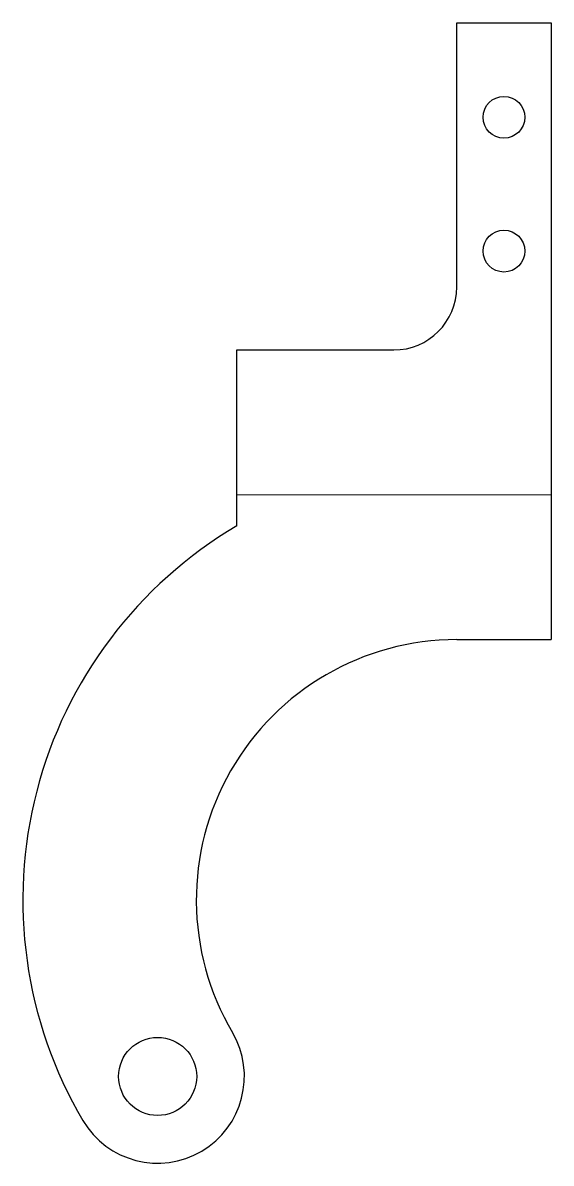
# Model space of a CAD drawing. Header units: inches. Extents: x -1.07 to 3.13, y -0.69 to 8.37.
import ezdxf

# ---------------------------------------------------------------- set-up
doc = ezdxf.new("R2010")
doc.units = ezdxf.units.IN
doc.header["$MEASUREMENT"] = 0

msp = doc.modelspace()

# ---------------------------------------------------------------- linework, layer by layer
at = {"linetype": 'Continuous', "lineweight": 25}
for p, q in [((2.375, 8.3655), (3.125, 8.3655)), ((2.375, 6.2681), (2.375, 8.3655)), ((3.125, 8.3655), (3.125, 3.4681)), ((0.6292, 4.3707), (0.6292, 5.7681)), ((0.6292, 5.7681), (1.875, 5.7681)), ((2.375, 3.4681), (3.125, 3.4681))]:
    msp.add_line(p, q, dxfattribs=at)
at = {"color": 8, "linetype": 'Continuous', "lineweight": 0, "true_color": 0x808080}
msp.add_line((3.125, 4.6181), (0.6292, 4.6181), dxfattribs=at)
at = {"linetype": 'Continuous', "lineweight": 25}
for centre, radius in [((2.75, 7.6155), 0.166), ((2.75, 6.553), 0.166), ((0, 0), 0.31)]:
    msp.add_circle(centre, radius, dxfattribs=at)
for centre, radius, start, end in [((1.875, 6.2681), 0.5, 270, 0), ((2.375, 1.4), 3.4457, 120.44136, 210.51844), ((2.375, 1.4), 2.0681, 90, 210.51844), ((0, 0), 0.6888, 210.51844, 30.51844)]:
    msp.add_arc(centre, radius, start, end, dxfattribs=at)

doc.saveas('drawing.dxf')
